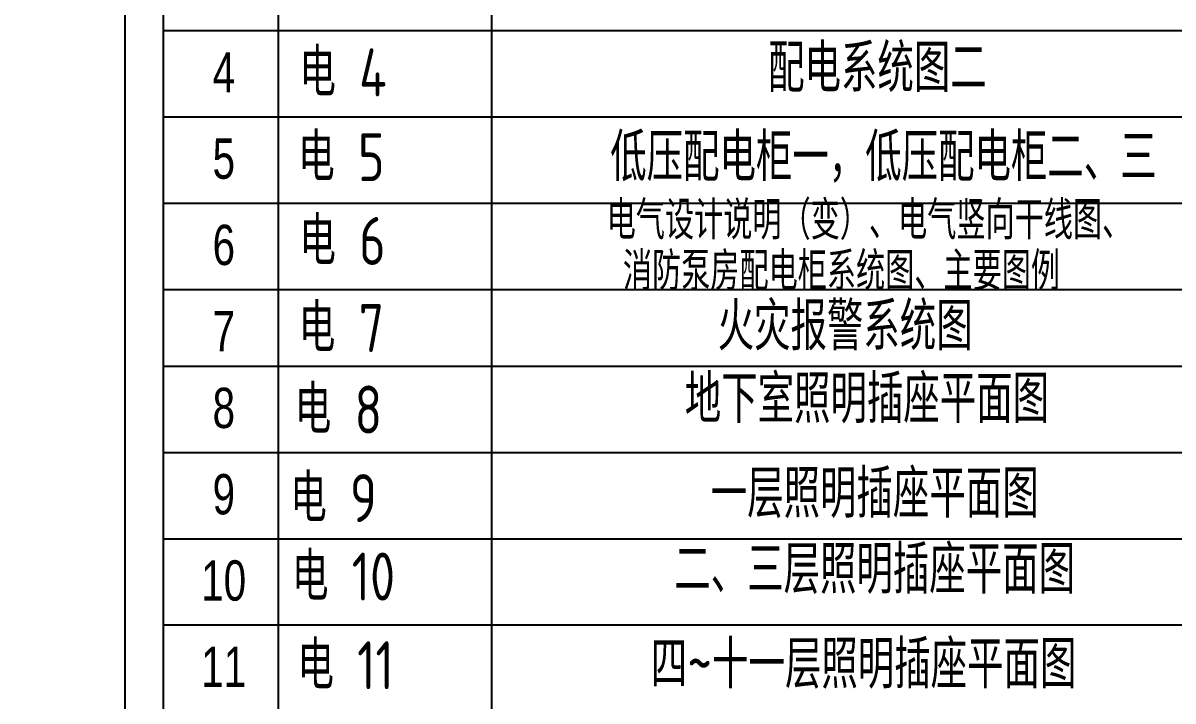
# Model space of a CAD drawing. Extents: x 2166032 to 5302137, y 581493 to 2416206.
# Drawn here: x 2942664 to 2954661, y 1062741 to 1069812 of the extents above; entities that cross this region are included whole.
import ezdxf
from ezdxf.enums import TextEntityAlignment as Align

# ---------------------------------------------------------------- set-up
doc = ezdxf.new("R2010")
doc.units = 0
doc.header["$LTSCALE"] = 1000
doc.header["$MEASUREMENT"] = 0
doc.layers.add('PUB_TITLE', color=137, linetype='Continuous')
doc.styles.add('CS1', font='tssdeng.shx', dxfattribs={"width": 0.8, "height": 500, "bigfont": 'tssdchn.shx'})
doc.styles.add('FS64F', font='!tssdeng.shx', dxfattribs={"width": 0.75, "bigfont": '!tssdchn.shx'})

msp = doc.modelspace()

# ---------------------------------------------------------------- linework, layer by layer
msp.add_circle((2604640.5, 1020101.3), 438608.5)
at = {"layer": 'PUB_TITLE'}
for p, q in [((2943726.9, 1076033.4, -200), (2943726.9, 1051553.4, -600)), ((2945326.9, 1073233.4, -200), (2945326.9, 1053653.4, -600)), ((2947553.1, 1073233.4, -200), (2947553.1, 1053653.4, -600)), ((2944126.9, 1069733.4, -200), (2960890.1, 1069733.4, -200)), ((2944126.9, 1068833.4, -200), (2960890.1, 1068833.4, -200)), ((2944126.9, 1067933.4, -200), (2960890.1, 1067933.4, -200)), ((2944126.9, 1067033.4, -200), (2960890.1, 1067033.4, -200)), ((2944126.9, 1066233.4, -200), (2960890.1, 1066233.4, -200)), ((2944126.9, 1065333.4, -200), (2960890.1, 1065333.4, -200)), ((2944126.9, 1064433.4, -200), (2960890.1, 1064433.4, -200)), ((2944126.9, 1063533.4, -200), (2960890.1, 1063533.4, -200))]:
    msp.add_line(p, q, dxfattribs=at)
at = {"layer": 'PUB_TITLE', "color": 30}
msp.add_line((2944126.9, 1075733.4, -200), (2944126.9, 1051953.4, -600), dxfattribs=at)

# ---------------------------------------------------------------- texts
at = {"style": 'CS1', "width": 0.8}
for s, p in [('电 4', (2945547.9, 1069046.4)), ('电 5', (2945535.4, 1068162.4)), ('电 6', (2945547.9, 1067288.4)), ('电 7', (2945541.9, 1066380.9)), ('电 8', (2945499.9, 1065529.9, -452.9)), ('电 9', (2945452.4, 1064606.9, -452.9)), ('电 10', (2945470.9, 1063788.4, -452.9)), ('电 11', (2945527.4, 1062863.4, -409.9))]:
    msp.add_text(s, height=500, dxfattribs=at).set_placement(p)
for s, height, p in [('配电系统图二', 500, (2951577, 1069090.4)), ('低压配电柜一，低压配电柜二、三', 500, (2951640, 1068161.7, -200)), ('电气设计说明（变）、电气竖向干线图、', 400, (2951489, 1067554.7)), ('消防泵房配电柜系统图、主要图例', 400, (2951202.3, 1067023)), ('火灾报警系统图', 500, (2951240.5, 1066398.9)), ('地下室照明插座平面图', 500, (2951467.9, 1065639.7)), ('一层照明插座平面图', 500, (2951548.5, 1064652.2)), ('二、三层照明插座平面图', 500, (2951548.5, 1063861.2)), ('四~十一层照明插座平面图', 500, (2951432.9, 1062872.4))]:
    msp.add_text(s, height=height, dxfattribs=at).set_placement(p, align=Align.CENTER)
at = {"layer": 'PUB_TITLE', "style": 'FS64F', "width": 0.75}
for s, p in [('4', (2944642.1, 1069087.5, -200)), ('5', (2944642.1, 1068187.5, -200)), ('6', (2944642.1, 1067287.5, -200)), ('7', (2944642.1, 1066387.5, -200)), ('8', (2944642.1, 1065587.5, -200)), ('9', (2944642.1, 1064687.5, -200)), ('10', (2944523.6, 1063787.5, -200)), ('11', (2944523.6, 1062887.5, -200))]:
    msp.add_text(s, height=420, dxfattribs=at).set_placement(p)

doc.saveas('drawing.dxf')
